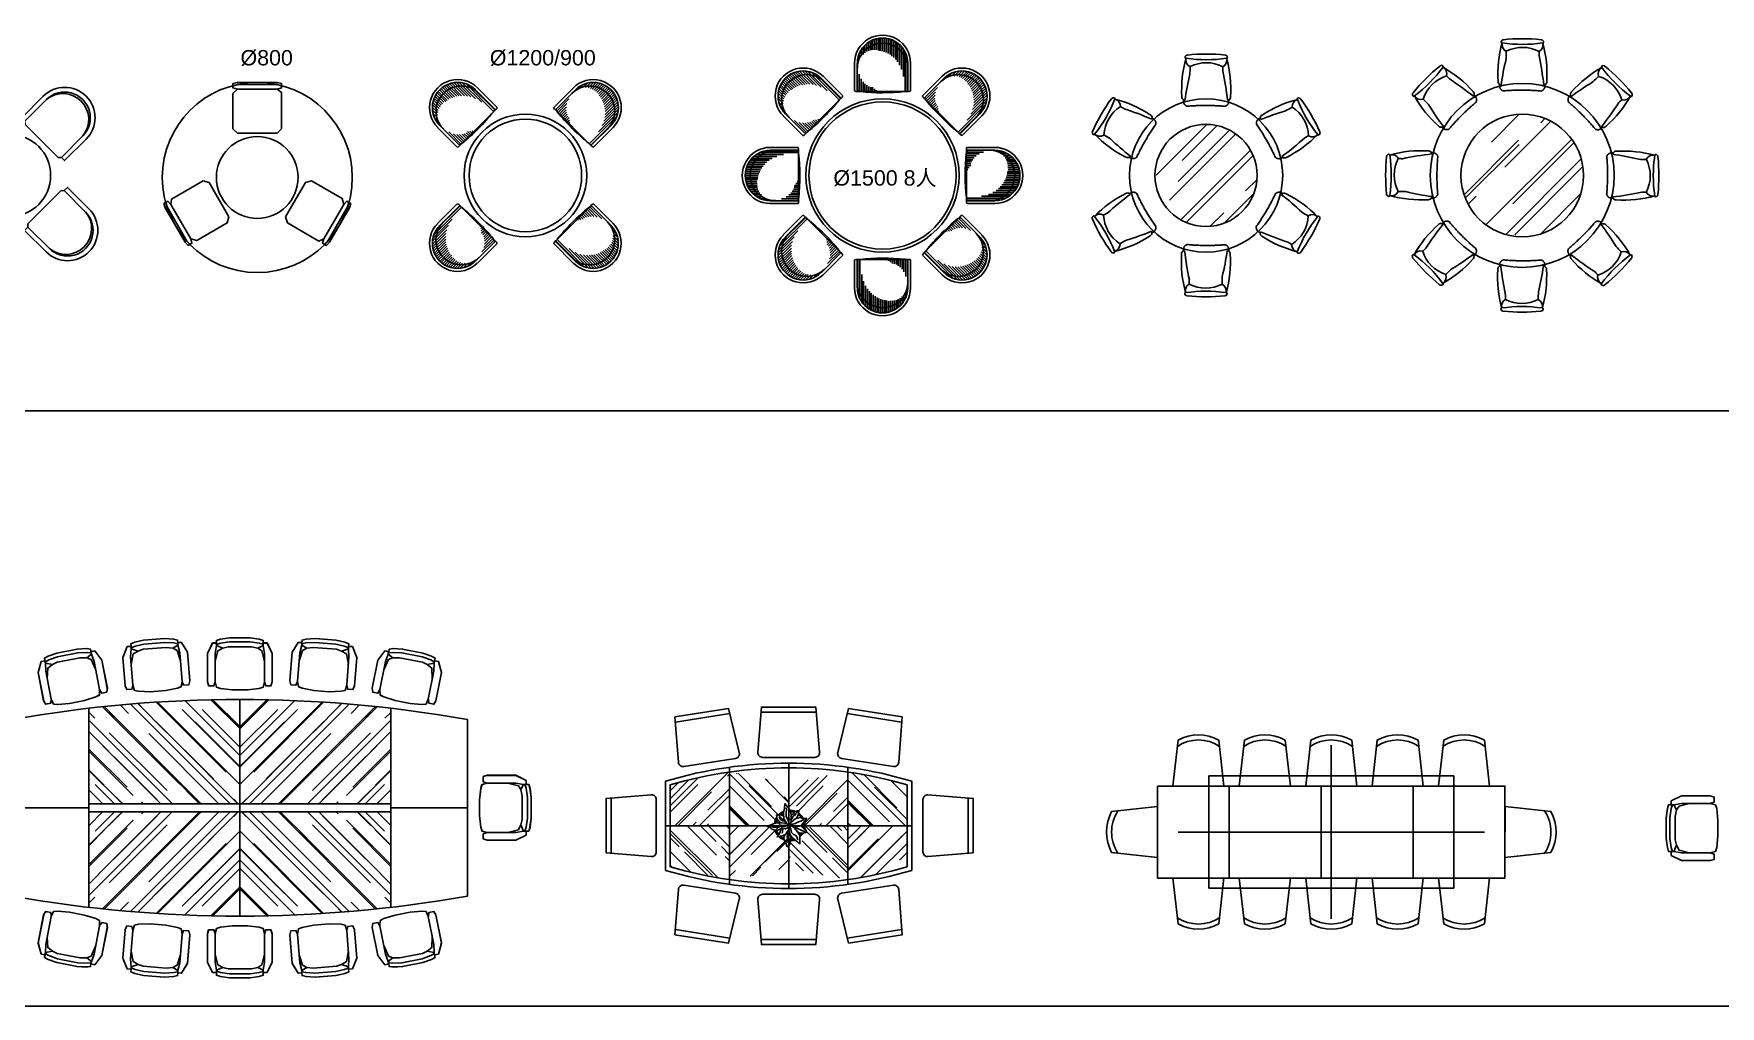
# Model space of a CAD drawing. Header units: millimetres. Extents: x 14385 to 129787, y 107826 to 186798.
# Drawn here: x 26663 to 43170, y 165831 to 175345 of the extents above; entities that cross this region are included whole.
import ezdxf

# ---------------------------------------------------------------- set-up
doc = ezdxf.new("R2010")
doc.units = ezdxf.units.MM
doc.header["$LTSCALE"] = 1000
doc.set_wipeout_variables(frame=1)
for name, pattern in [('DASHED', [0.75, 0.5, -0.25]), ('DASHED2', [0.375, 0.25, -0.125]), ('M-HIDDEN', [1.875, 1.25, -0.625])]:
    doc.linetypes.add(name, pattern=pattern)
for name, color, linetype in [('FF-FURN', 51, 'Continuous'), ('TEXT', 50, 'Continuous'), ('wipess', 8, 'Continuous')]:
    doc.layers.add(name, color=color, linetype=linetype)
doc.styles.add('ar', font='arial.ttf')

# ---------------------------------------------------------------- blocks, each defined once
blk = doc.blocks.new('FL6')
at = {"layer": 'FF-FURN', "color": 96, "linetype": 'ByBlock'}
for p, q in [((-43, 150), (-33, 179)), ((-33, 179), (-13, 194)), ((-17, 157), (-6, 181)), ((-13, 194), (-8, 212)), ((-8, 212), (-8, 229)), ((-8, 229), (1, 211)), ((1, 211), (15, 172)), ((15, 172), (29, 133)), ((-199, 33), (-204, 33)), ((-204, 33), (-198, 15)), ((-175, 37), (-199, 33)), ((-198, 15), (-178, 3)), ((-178, 3), (-149, -2)), ((-159, 42), (-175, 37)), ((-167, 20), (-130, 26)), ((-144, 55), (-159, 42)), ((-125, 62), (-144, 55)), ((-130, 26), (-110, 29)), ((-102, 58), (-125, 62)), ((-110, 29), (-79, 21)), ((-103, 104), (-107, 128)), ((-107, 128), (-89, 109)), ((-98, 78), (-103, 104)), ((-86, 49), (-102, 58)), ((-85, 45), (-98, 78)), ((-67, 5), (-95, -4)), ((-89, 109), (-60, 98)), ((-56, 26), (-85, 45)), ((-79, 21), (-54, 6)), ((-60, 73), (-73, 78)), ((-19, 12), (-67, 5)), ((-60, 98), (-30, 91)), ((-39, 73), (-60, 73)), ((-30, 10), (-56, 26)), ((-38, 114), (-43, 150)), ((-27, 65), (-39, 73)), ((-30, 88), (-38, 114)), ((-1, 5), (-34, -7)), ((-31, 44), (-27, 65)), ((-19, 22), (-31, 44)), ((-30, 91), (-9, 75)), ((-1, 8), (-19, 22)), ((1, 6), (-19, 12)), ((-13, 118), (-17, 157)), ((-11, 104), (-13, 118)), ((3, 88), (-11, 104)), ((-9, 75), (-8, 51)), ((-8, 51), (0, 34)), ((-4, 2), (24, 33)), ((27, -7), (-4, 2)), ((-1, 3), (53, 20)), ((3, 9), (-1, 8)), ((3, -5), (-1, 5)), ((0, 34), (3, 9)), ((5, 55), (3, 88)), ((4, 12), (5, 55)), ((27, 56), (20, 29)), ((24, 33), (69, 60)), ((29, 80), (27, 56)), ((29, 133), (29, 106)), ((29, 106), (29, 80)), ((30, 89), (42, 108)), ((48, 72), (41, 43)), ((42, 108), (68, 128)), ((60, 92), (48, 72)), ((53, 20), (96, 37)), ((77, 102), (60, 92)), ((68, 128), (89, 130)), ((69, 60), (128, 65)), ((86, 110), (77, 102)), ((89, 130), (107, 133)), ((105, 84), (93, 61)), ((96, 37), (126, 39)), ((106, 103), (105, 84)), ((107, 133), (106, 103)), ((126, 39), (159, 34)), ((128, 65), (174, 55)), ((165, 9), (131, -6)), ((159, 34), (175, 38)), ((186, 26), (165, 9)), ((174, 55), (217, 50)), ((217, 50), (186, 26)), ((-159, -76), (-180, -94)), ((-180, -94), (-155, -94)), ((-134, -42), (-159, -76)), ((-155, -94), (-95, -94)), ((-149, -2), (-118, -6)), ((-114, -68), (-138, -76)), ((-117, -24), (-134, -42)), ((-118, -6), (-105, -8)), ((-95, -4), (-117, -24)), ((-104, -64), (-114, -68)), ((-93, -52), (-104, -64)), ((-95, -94), (-62, -75)), ((-86, -33), (-93, -52)), ((-65, -14), (-86, -33)), ((-71, -95), (-72, -118)), ((-72, -118), (-68, -137)), ((-56, -67), (-71, -95)), ((-68, -137), (-65, -161)), ((-34, -7), (-65, -14)), ((-65, -161), (-42, -153)), ((-62, -75), (-39, -55)), ((-58, -144), (-40, -103)), ((-42, -153), (-29, -147)), ((-40, -103), (-34, -87)), ((-39, -55), (-14, -38)), ((-34, -87), (-10, -40)), ((-29, -147), (-3, -126)), ((-14, -38), (3, -5)), ((-9, -33), (-10, -62)), ((-10, -62), (-4, -89)), ((-4, -89), (4, -109)), ((-3, -126), (3, -109)), ((0, -3), (17, -28)), ((4, -109), (24, -124)), ((17, -28), (23, -50)), ((23, -50), (38, -81)), ((24, -124), (49, -145)), ((58, -12), (27, -7)), ((35, -11), (29, -9)), ((48, -29), (35, -11)), ((38, -81), (44, -105)), ((44, -105), (66, -138)), ((66, -42), (48, -29)), ((49, -145), (74, -164)), ((99, -11), (58, -12)), ((66, -15), (87, -27)), ((76, -70), (66, -42)), ((72, -56), (85, -68)), ((73, -129), (80, -101)), ((74, -164), (73, -129)), ((80, -101), (76, -70)), ((85, -68), (113, -82)), ((87, -27), (102, -40)), ((131, -6), (99, -11)), ((121, -33), (100, -12)), ((102, -40), (113, -61)), ((113, -82), (150, -86)), ((141, -49), (121, -33)), ((146, -73), (141, -49)), ((150, -86), (146, -73))]:
    blk.add_line(p, q, dxfattribs=at)
for radius, start, end in [(150, 134.8021, 159.1804), (138, 138.4756, 155.3347), (150, 107.123, 130.9816), (138, 107.9864, 130.5771), (150, 56.9563, 82.295), (138, 62.6899, 79.5345), (138, 26.2761, 41.1349), (150, 22.9768, 45.8473), (150, 338.5862, 359.7442), (150, 182.503, 200.4563), (138, 183.2699, 197.4002), (150, 220.6606, 241.3393), (138, 225.0835, 237.5023), (150, 259.7038, 286.1281), (138, 264.1886, 282.4028), (150, 298.3455, 324.4541), (138, 303.3868, 322.0756), (138, 340.6559, 357.5058)]:
    blk.add_arc((2, 4), radius, start, end, dxfattribs=at)
blk = doc.blocks.new('A$C3EAF4C28')
h = blk.add_hatch()
h.set_pattern_fill('AR-RROOF', color=250, scale=220, angle=-45, style=0)
h.set_pattern_definition([(225.00896, (-29900.3, -230663.01), (-497.77399, -186.754), [3300, -440, 1100, -220]), (225.00896, (-30184.95, -230792.18), (-51.3926, 362.4549), [660, -72.6, 1320, -165]), (225.008956, (-30110.31, -230608.6), (-913.04754, -704.84534), [1760, -308, 880, -220])])
h.paths.add_polyline_path([(-962, 1784, -0.036142), (-836, 2364), (-436, 2364), (-436, 1784)])
h = blk.add_hatch()
h.set_pattern_fill('AR-RROOF', color=250, scale=220, angle=-45, style=0)
h.set_pattern_definition([(315, (29064.4, -230658.4), (497.80317, -186.6762), [3300, -440, 1100, -220]), (315, (29349.08, -230787.52), (51.33595, 362.46294), [660, -72.6, 1320, -165]), (315, (29274.41, -230603.96), (913.1577, -704.70262), [1760, -308, 880, -220])])
h.paths.add_polyline_path([(90, 1784, 0.036142), (-36, 2364), (-436, 2364), (-436, 1784)])
h = blk.add_hatch()
h.set_pattern_fill('AR-RROOF', color=250, scale=220, angle=-45, style=0)
h.set_pattern_definition([(135.03821, (-30091.62, 234206.84), (-497.92755, 186.34419), [3300, -440, 1100, -220]), (135.03821, (-30376.4, 234335.77), (-51.09423, -362.4971), [660, -72.6, 1320, -165]), (135.03821, (-30301.6, 234152.26), (-913.62743, 704.09352), [1760, -308, 880, -220])])
h.paths.add_polyline_path([(-962, 1784, 0.036142), (-836, 1204), (-436, 1205), (-436, 1784)])
h = blk.add_hatch()
h.set_pattern_fill('AR-RROOF', color=250, scale=220, angle=-45, style=0)
h.set_pattern_definition([(44.97075, (29183.07, 234211.48), (497.89842, 186.42201), [3300, -440, 1100, -220]), (44.97075, (29467.8, 234340.45), (51.1509, -362.4891), [660, -72.6, 1320, -165]), (44.97075, (29393.05, 234156.92), (913.51736, 704.23632), [1760, -308, 880, -220])])
h.paths.add_polyline_path([(90, 1784, -0.036142), (-36, 1204), (-436, 1205), (-436, 1784)])
h = blk.add_hatch()
h.set_pattern_fill('AR-RROOF', color=250, scale=220, angle=-45, style=0)
h.set_pattern_definition([(225.03246, (-29804.23, -231834.45), (-497.69735, -186.95814), [3300, -440, 1100, -220]), (225.03246, (-30088.84, -231963.73), (-51.54126, 362.4338), [660, -72.6, 1320, -165]), (225.032456, (-30014.28, -231780.12), (-912.75837, -705.21977), [1760, -308, 880, -220])])
h.paths.add_polyline_path([(-961, 624, -0.036142), (-836, 1204), (-436, 1204), (-435, 625)])
h = blk.add_hatch()
h.set_pattern_fill('AR-RROOF', color=250, scale=220, angle=-45, style=0)
h.set_pattern_definition([(315.09992, (29470.41, -231765.98), (498.12795, -185.8078), [3300, -440, 1100, -220]), (315.09992, (29755.32, -231894.6), (50.7038, 362.5519), [660, -72.6, 1320, -165]), (315.099916, (29680.33, -231711.16), (914.38521, -703.10913), [1760, -308, 880, -220])])
h.paths.add_polyline_path([(91, 625, 0.036142), (-36, 1205), (-436, 1204), (-435, 625)])
h = blk.add_hatch()
h.set_pattern_fill('AR-RROOF', color=250, scale=220, angle=-45, style=0)
h.set_pattern_definition([(135.06171, (-30186.23, 233035.3), (-498.00394, 186.13995), [3300, -440, 1100, -220]), (135.06171, (-30471.05, 233164.1), (-50.94555, -362.518), [660, -72.6, 1320, -165]), (135.06171, (-30396.18, 232980.62), (-913.916135, 703.718735), [1760, -308, 880, -220])])
h.paths.add_polyline_path([(-961, 624, 0.036142), (-835, 45), (-435, 45), (-435, 625)])
h = blk.add_hatch()
h.set_pattern_fill('AR-RROOF', color=250, scale=220, angle=-45, style=0)
h.set_pattern_definition([(45.07066, (28778.42, 233103.4), (497.57257, 187.29), [3300, -440, 1100, -220]), (45.07066, (29062.94, 233232.88), (51.78294, -362.39935), [660, -72.6, 1320, -165]), (45.07066, (28988.5, 233049.22), (912.28789, 705.82829), [1760, -308, 880, -220])])
h.paths.add_polyline_path([(91, 625, -0.036142), (-35, 46), (-435, 45), (-435, 625)])
for p, q in [((-168, 2960), (-706, 2960)), ((-1534, 1778), (-1451, 2310)), ((662, 1778), (579, 2310)), ((-1548, 1474), (-1548, 936)), ((676, 1474), (676, 936)), ((-1534, 629), (-1451, 97)), ((662, 629), (579, 97)), ((-168, -533), (-706, -533))]:
    blk.add_line(p, q)
at = {"color": 53}
for p, q in [((-436, 1577), (-436, 2409)), ((137, 1784), (-1009, 1784)), ((-436, -1), (-436, 1577)), ((177, 1205), (-1049, 1205)), ((137, 626), (-1008, 624))]:
    blk.add_line(p, q, dxfattribs=at)
for points in [[(-739, 2568), (-704, 3011), (-172, 3011), (-135, 2568, -0.438933), (-181, 2519), (-693, 2519, -0.438014)], [(-1058, 2282), (-1501, 2316), (-1583, 1791), (-1152, 1685, 0.438933), (-1096, 1723), (-1017, 2229, 0.438014)], [(-872, 2409, 0.147037), (-872, -1), (0, 0, 0.14697), (0, 2409)], [(186, 2282), (629, 2316), (711, 1791), (280, 1685, -0.438933), (224, 1723), (145, 2229, -0.438014)], [(-1156, 903), (-1598, 937), (-1598, 1469), (-1156, 1507, -0.438933), (-1106, 1461), (-1106, 949, -0.438014)], [(284, 903), (726, 937), (726, 1469), (284, 1507, 0.438933), (234, 1461), (234, 949, 0.438014)], [(-1058, 125), (-1501, 91), (-1583, 616), (-1152, 721, -0.438933), (-1096, 684), (-1017, 178, -0.438014)], [(186, 125), (629, 91), (711, 616), (280, 721, 0.438933), (224, 684), (145, 178, 0.438014)], [(-739, -141), (-704, -583), (-172, -583), (-135, -141, 0.438933), (-181, -91), (-693, -91, 0.438014)]]:
    blk.add_lwpolyline(points, format="xyb", close=True)
blk.add_lwpolyline([(-836, 2364, 0.14402), (-836, 44), (-36, 46, 0.143958), (-36, 2364)], format="xyb", close=True, dxfattribs=at)
at = {"rotation": 180}
blk.add_blockref('FL6', (-436, 1218), dxfattribs=at)
blk = doc.blocks.new('B')
blk.add_wipeout([(-195, 274), (-238, 263), (-238, 220), (-195, 209), (-238, 166), (-238, -179), (-195, -223), (194, -223), (237, -179), (237, 177), (194, 209), (237, 220), (237, 263), (194, 274)]).dxf.layer = 'wipess'
at = {"color": 54, "linetype": 'ByBlock'}
for p, q in [((-195, 253), (-238, 242)), ((194, 253), (-195, 253)), ((-195, 209), (194, 209)), ((237, 242), (194, 253))]:
    blk.add_line(p, q, dxfattribs=at)
at = {"linetype": 'ByBlock'}
blk.add_lwpolyline([(194, 209), (237, 220), (237, 263), (194, 274), (-195, 274), (-238, 263), (-238, 220), (-195, 209), (-238, 166), (-238, -179), (-195, -223), (194, -223), (237, -179), (237, 177)], close=True, dxfattribs=at)
blk = doc.blocks.new('F-31')
at = {"color": 0, "linetype": 'Continuous', "rotation": 313.6973400338234}
blk.add_blockref('B', (474, 453), dxfattribs=at)
at = {"color": 0, "linetype": 'Continuous'}
blk.add_circle((0, 0), 400, dxfattribs=at)
for p, rotation in [((-629, 184), 73.69734003382341), ((155, -637), 193.6973400338234)]:
    blk.add_blockref('B', p, dxfattribs=dict(at, rotation=rotation))
blk = doc.blocks.new('A$C4A8B782B')
blk.add_wipeout([(222, -1016), (222, -1040), (234, -1053), (237, -1068), (238, -1091), (239, -1130), (238, -1194), (235, -1232), (231, -1277), (223, -1328), (217, -1360), (209, -1396), (207, -1406), (204, -1417), (201, -1428), (198, -1438), (197, -1442), (196, -1447), (197, -1447), (199, -1447), (202, -1448), (203, -1449), (204, -1450), (206, -1453), (206, -1454), (206, -1457), (204, -1462), (202, -1467), (201, -1469), (198, -1471), (195, -1474), (192, -1476), (189, -1477), (186, -1478), (176, -1479), (126, -1483), (56, -1487), (11, -1487), (-19, -1487), (-83, -1486), (-150, -1481), (-177, -1479), (-191, -1477), (-198, -1474), (-202, -1470), (-206, -1465), (-208, -1461), (-209, -1455), (-208, -1452), (-207, -1450), (-206, -1448), (-204, -1448), (-202, -1447), (-201, -1447), (-200, -1447), (-206, -1423), (-212, -1398), (-218, -1375), (-226, -1335), (-231, -1300), (-235, -1273), (-238, -1242), (-240, -1214), (-242, -1160), (-243, -1129), (-242, -1101), (-241, -1081), (-240, -1061), (-233, -1047), (-226, -1041), (-222, -1038), (-221, -1017), (-219, -1008), (-215, -999), (-201, -984), (-187, -976), (-148, -980), (-103, -982), (-56, -984), (-16, -985), (60, -984), (108, -983), (135, -981), (167, -979), (187, -977), (196, -982), (206, -989), (213, -997), (217, -1005), (217, -1005)])
blk.add_lwpolyline([(222, -1016), (222, -1040, -0.272197), (237, -1070, -0.084996), (196, -1447, -0.358062), (206, -1453), (206, -1453), (206, -1454, -0.383738), (183, -1478, -0.050605), (-186, -1478, -0.392463), (-209, -1453, -0.389694), (-200, -1447, -0.084991), (-240, -1070, -0.302708), (-222, -1038), (-221, -1017)], format="xyb")
at = {"color": 55}
blk.add_lwpolyline([(-222, -1038, -0.092226), (-211, -1035)], format="xyb", dxfattribs=at)
at = {"color": 59, "linetype": 'DASHED2', "ltscale": 100}
for centre, radius, start, end in [((-168, -1027), 54.1, 110.1038, 169.042), ((7, 1104), 2089, 264.6686, 274.9397), ((168, -1028), 54.1, 12.035, 69.5046)]:
    blk.add_arc(centre, radius, start, end, dxfattribs=at)
at = {"color": 55}
for centre, radius, start, end in [((3007, -656), 3240, 186.7254, 191.8588), ((-2372, -673), 2604, 346.2898, 352.0138), ((204, -1068), 32.9, 56.7052, 85.2625), ((1856, -1350), 1699, 177.9785, 180.4743), ((1856, -1350), 1699, 177.9785, 180.4743), ((-131, -1426), 71.8, 118.3681, 196.5728), ((-2, -2773), 1341, 81.5139, 98.4888), ((-741, -1326), 577, 356.3459, 0.4979), ((-741, -1326), 577, 356.3459, 0.4979), ((-3, -1053), 350, 242.3858, 297.1664), ((124, -1430), 74.3, 346.5778, 63.3863)]:
    blk.add_arc(centre, radius, start, end, dxfattribs=at)
blk = doc.blocks.new('F-20')
at = {"color": 0, "linetype": 'Continuous'}
for p, rotation in [((0, -150), 180), ((106, -106), 225.000000000398), ((-106, -106), 134.999999999602), ((150, 0), 270), ((-150, 0), 90), ((106, 106), 314.9999999996019), ((-106, 106), 45.00000000039797)]:
    blk.add_blockref('A$C4A8B782B', p, dxfattribs=dict(at, rotation=rotation))
blk.add_blockref('A$C4A8B782B', (0, 150), dxfattribs=at)
blk = doc.blocks.new('F-19')
at = {"color": 0, "linetype": 'Continuous'}
for p, rotation in [((0, -300), 180), ((260, -150), 239.9999999939799), ((-260, -150), 120.0000000060197), ((260, 150), 300.0000000060201), ((-260, 150), 59.99999999398027)]:
    blk.add_blockref('A$C4A8B782B', p, dxfattribs=dict(at, rotation=rotation))
blk.add_blockref('A$C4A8B782B', (0, 300), dxfattribs=at)
blk = doc.blocks.new('shafaA')
at = {"linetype": 'Continuous'}
blk.add_lwpolyline([(181, -217), (271, 227), (-227, 271), (-217, -181, 0.25)], format="xyb", close=True, dxfattribs=at)
blk.add_arc((16, 174), 375, 231.354, 298.3323, dxfattribs=at)
blk = doc.blocks.new('会议桌')
at = {"color": 30, "linetype": 'DASHED', "ltscale": 100}
for p, q in [((0, -1500), (0, 1500)), ((-850, 0), (850, 0))]:
    blk.add_line(p, q, dxfattribs=at)
at = {"linetype": 'M-HIDDEN'}
for p, q in [((450, 800), (-450, 800)), ((450, -100), (-450, -100)), ((450, -1000), (-450, -1000))]:
    blk.add_line(p, q, dxfattribs=at)
at = {"linetype": 'Continuous'}
blk.add_lwpolyline([(-450, -1700), (-450, 1700), (450, 1700), (450, -1700), (-450, -1700)], dxfattribs=at)
at = {"color": 30, "linetype": 'DASHED', "ltscale": 100}
blk.add_lwpolyline([(550, 1200), (550, -1200), (-550, -1200), (-550, 1200)], close=True, dxfattribs=at)
at = {"linetype": 'Continuous'}
for p, xscale, rotation in [((0, 1950), -1, 174.8431729408923), ((-700, 1300), -0.9999999999999999, 264.8431729406941), ((-700, 650), -0.9999999999999999, 264.8431729406941), ((-700, 0), -0.9999999999999999, 264.8431729406941), ((-700, -650), -0.9999999999999999, 264.8431729406941), ((-700, -1300), -0.9999999999999999, 264.8431729406941)]:
    blk.add_blockref('shafaA', p, dxfattribs=dict(at, xscale=xscale, rotation=rotation))
for p, rotation in [((700, 1300), 95.1568270593059), ((700, 650), 95.1568270593059), ((700, 0), 95.1568270593059), ((700, -650), 95.1568270593059), ((700, -1300), 95.1568270593059), ((0, -1950), 5.156827059107719)]:
    blk.add_blockref('shafaA', p, dxfattribs=dict(at, rotation=rotation))
blk = doc.blocks.new('做成ACAD TuKuai0295')
at = {"linetype": 'Continuous'}
blk.add_lwpolyline([(-251, 595), (-228, 617), (229, 617), (252, 594), (297, 594), (297, 297, -1), (-297, 297), (-297, 595), (-251, 595)], format="xyb", dxfattribs=at)
at = {"color": 55, "linetype": 'Continuous'}
blk.add_lwpolyline([(-251, 595), (-251, 297, 1), (251, 297), (252, 594)], format="xyb", dxfattribs=at)
at = {"color": 59, "linetype": 'Continuous'}
blk.add_arc((0, 321), 253, 185.4251, 354.5078, dxfattribs=at)
blk = doc.blocks.new('做成ACAD TuKuai0177')
at = {"linetype": 'Continuous'}
blk.add_circle((0, 0), 400, dxfattribs=at)
for p, xscale, rotation in [((-775, 747), -0.9999999999999998, 225), ((747, 775), -1, 134.9999999999999), ((-747, -775), -1, 315), ((775, -747), -1, 44.99999999999992)]:
    blk.add_blockref('做成ACAD TuKuai0295', p, dxfattribs=dict(at, xscale=xscale, rotation=rotation))
blk = doc.blocks.new('YZ')
blk.add_wipeout([(267, -51), (318, -152), (318, -432), (305, -470), (254, -470), (241, -432), (229, -483), (191, -495), (76, -508), (-76, -508), (-190, -495), (-229, -483), (-241, -432), (-254, -470), (-305, -470), (-317, -432), (-317, -152), (-267, -51), (-229, -51), (-229, -25), (-190, -13), (-102, 0), (102, 0), (191, -13), (229, -25), (229, -51)])
at = {"linetype": 'ByBlock'}
blk.add_lwpolyline([(318, -152), (318, -432), (305, -470), (254, -470), (241, -432), (229, -483), (191, -495), (76, -508), (-76, -508), (-190, -495), (-229, -483), (-241, -432), (-254, -470), (-305, -470), (-317, -432), (-317, -152), (-267, -51), (-229, -51), (-229, -25), (-190, -13), (-102, 0), (102, 0), (191, -13), (229, -25), (229, -51), (267, -51)], close=True, dxfattribs=at)
at = {"color": 57, "linetype": 'ByBlock', "elevation": 0}
for points in [[(241, -432), (241, -152), (229, -76), (178, -102), (114, -89), (-114, -89), (-165, -102), (-229, -76), (-241, -152), (-241, -432)], [(-241, -229), (-216, -127), (-165, -102)], [(-229, -64), (-190, -51), (-102, -38), (102, -38), (191, -51), (229, -63)], [(241, -229), (216, -127), (178, -102)]]:
    blk.add_lwpolyline(points, dxfattribs=at)
at = {"linetype": 'ByBlock', "elevation": 0}
for points in [[(-229, -76), (-229, -51)], [(229, -51), (229, -76)]]:
    blk.add_lwpolyline(points, dxfattribs=at)
blk = doc.blocks.new('CH550AR')
at = {"color": 250, "linetype": 'Continuous'}
for p, q in [((-135, 410), (-135, 496)), ((-116, 415), (-116, 507)), ((-97, 418), (-97, 516)), ((-78, 418), (-78, 524)), ((-59, 421), (-59, 529)), ((-40, 413), (-40, 533)), ((-22, 411), (-22, 535)), ((-3, 407), (-3, 536)), ((16, 401), (16, 536)), ((35, 393), (35, 534)), ((54, 384), (54, 530)), ((73, 373), (73, 525)), ((91, 359), (91, 519)), ((110, 343), (110, 510)), ((129, 324), (129, 500)), ((-229, 332), (-229, 382)), ((-210, 369), (-210, 419)), ((-191, 375), (-191, 446)), ((-172, 391), (-172, 466)), ((-153, 402), (-153, 483)), ((148, 301), (148, 487)), ((167, 270), (167, 471)), ((186, 226), (186, 452)), ((204, 159), (204, 427)), ((223, 17), (223, 394)), ((-229, 17), (-229, 180)), ((-210, 17), (-210, 135)), ((-191, 17), (-191, 108)), ((-172, 17), (-172, 88)), ((-153, 17), (-153, 74)), ((-135, 17), (-135, 62)), ((-116, 17), (-116, 54)), ((-97, 17), (-97, 53)), ((-78, 17), (-78, 39)), ((-59, 17), (-59, 26))]:
    blk.add_line(p, q, dxfattribs=at)
at = {"color": 8, "linetype": 'Continuous'}
blk.add_line((242, 17), (242, 336), dxfattribs=at)
at = {"linetype": 'Continuous'}
for p, q in [((-275, 17), (-275, 289)), ((-247, 21), (-247, 289)), ((-247, 239), (-247, 239)), ((247, 289), (247, 11)), ((-247, 12), (242, 12))]:
    blk.add_line(p, q, dxfattribs=at)
blk.add_lwpolyline([(275, 289), (275, 17)], dxfattribs=at)
for centre, major_axis, ratio, start_param, end_param in [((0, 289), (194, 194), 1, 5.497787, 8.63938), ((0, 289), (174, 174), 1, 5.497787, 8.63938), ((-254, 51), (-28.2, 28.2), 1, 1.80529, 2.542255), ((-213, 70), (41.9, 41.9), 1, 3.328374, 3.82607), ((230, -82), (-67.4, 67.4), 1, -0.964618, -0.676702), ((255, 49), (-42.8, -11.1), 0.837458, 1.1554, 1.818557)]:
    blk.add_ellipse(centre, major_axis=major_axis, ratio=ratio, start_param=start_param, end_param=end_param, dxfattribs=at)
at = {"color": 53, "linetype": 'Continuous'}
blk.add_ellipse((0, 239), major_axis=(174, 174), ratio=1, start_param=5.497787, end_param=8.63938, dxfattribs=at)
at = {"color": 8, "linetype": 'Continuous'}
blk.add_ellipse((-8, 2097), major_axis=(1483, 1483), ratio=1, start_param=3.82607, end_param=4.035687, dxfattribs=at)

msp = doc.modelspace()

# ---------------------------------------------------------------- hatches: boundary and pattern name
at = {"layer": 'FF-FURN', "linetype": 'ByBlock'}
h = msp.add_hatch(dxfattribs=at)
h.set_pattern_fill('AR-RROOF', color=250, scale=200, angle=315, style=0)
h.set_pattern_definition([(135, (15413.53, 192862.46), (-452.5483, 169.7056), [3000, -400, 1000, -200]), (135, (15154.73, 192979.84), (-46.669, -329.5118), [600, -66, 1200, -150]), (135, (15222.61, 192812.97), (-830.14336, 640.63874), [1600, -280, 800, -200])])
h.paths.add_polyline_path([(28679.9, 167811.9), (28679.9, 168831.5, 0.0289132), (27202.1, 168745.9), (27202.1, 167811.9)])
h = msp.add_hatch(dxfattribs=at)
h.set_pattern_fill('AR-RROOF', color=250, scale=200, angle=315, style=0)
h.set_pattern_definition([(45, (41946.33, 192862.46), (452.5483, 169.7056), [3000, -400, 1000, -200]), (45, (42205.13, 192979.84), (46.669, -329.5118), [600, -66, 1200, -150]), (45, (42137.25, 192812.97), (830.14336, 640.63874), [1600, -280, 800, -200])])
h.paths.add_polyline_path([(28679.9, 167811.9), (28679.9, 168831.5, -0.0289132), (30157.7, 168745.9), (30157.7, 167811.9)])
h = msp.add_hatch(dxfattribs=at)
h.set_pattern_fill('AR-RROOF', color=250, scale=200, angle=315, style=0)
h.set_pattern_definition([(225, (15413.53, 142681.42), (-452.5483, -169.7056), [3000, -400, 1000, -200]), (225, (15154.73, 142564.05), (-46.669, 329.5118), [600, -66, 1200, -150]), (225, (15222.61, 142730.92), (-830.14336, -640.63874), [1600, -280, 800, -200])])
h.paths.add_polyline_path([(28679.9, 167731.9), (28679.9, 166712.4, -0.0289132), (27202.1, 166797.9), (27202.1, 167731.9)])
h = msp.add_hatch(dxfattribs=at)
h.set_pattern_fill('AR-RROOF', color=250, scale=200, angle=315, style=0)
h.set_pattern_definition([(315, (41946.33, 142681.42), (452.5483, -169.7056), [3000, -400, 1000, -200]), (315, (42205.13, 142564.05), (46.669, 329.5118), [600, -66, 1200, -150]), (315, (42137.25, 142730.92), (830.14336, -640.63874), [1600, -280, 800, -200])])
h.paths.add_polyline_path([(28679.9, 167731.9), (28679.9, 166712.4, 0.0289132), (30157.7, 166797.9), (30157.7, 167731.9)])

# ---------------------------------------------------------------- linework, layer by layer
at = {"color": 1}
for p, q in [((18573.3, 171654.3), (80368.9, 171654.3)), ((80368.9, 165830.5), (18573.3, 165830.5))]:
    msp.add_line(p, q, dxfattribs=at)
at = {"layer": 'FF-FURN', "linetype": 'ByBlock'}
for p, q in [((27202.1, 168745.9), (27202.1, 166797.9)), ((28679.9, 168831.5), (28679.9, 166712.4)), ((30157.7, 168745.9), (30157.7, 166797.9)), ((27202.1, 167771.9), (26452.8, 167771.9)), ((30157.7, 167811.9), (27202.1, 167811.9)), ((30157.7, 167731.9), (27202.1, 167731.9)), ((30907, 167771.9), (30157.7, 167771.9))]:
    msp.add_line(p, q, dxfattribs=at)
msp.add_lwpolyline([(30907, 168636.4, 0.0875958), (26452.8, 168636.4), (26452.8, 166907.5, 0.0875958), (30907, 166907.5)], format="xyb", close=True, dxfattribs=at)
msp.add_lwpolyline([(42792.2, 167890.1), (43071.6, 167890.2), (43109.7, 167877.5), (43109.7, 167826.7), (43071.6, 167814), (43122.4, 167801.3), (43135.1, 167763.2), (43147.8, 167648.9), (43147.8, 167496.5), (43135.1, 167382.2), (43122.4, 167344.1), (43071.6, 167331.4), (43109.7, 167318.7), (43109.7, 167267.9), (43071.6, 167255.2), (42792.2, 167255.1), (42690.6, 167305.9), (42690.6, 167344), (42665.2, 167344), (42652.5, 167382.1), (42639.8, 167471), (42639.8, 167674.2), (42652.5, 167763.1), (42665.2, 167801.2), (42690.6, 167801.2), (42690.6, 167839.3)], close=True, dxfattribs=at)
at = {"layer": 'FF-FURN', "linetype": 'Continuous'}
for centre, radius in [((34970.7, 173958.3, -500), 750), ((31474.8, 173958.3), 600)]:
    msp.add_circle(centre, radius, dxfattribs=at)
at = {"layer": 'FF-FURN', "color": 57, "linetype": 'Continuous'}
for centre, radius in [((34970.7, 173958.3, -500), 720), ((31474.8, 173958.3), 550.9)]:
    msp.add_circle(centre, radius, dxfattribs=at)

# ---------------------------------------------------------------- block references
at = {"layer": 'FF-FURN', "color": 0, "linetype": 'Continuous'}
for p, rotation in [((34970.7, 174767.8, -500), 7.837378745989554e-08), ((34398.3, 174530.7, -500), 45.00000007837371), ((35543.2, 174530.7, -500), 315.0000000783738), ((34161.2, 173958.3, -500), 90.00000007837379), ((35780.3, 173958.3, -500), 270.0000000783737), ((34398.3, 173385.9, -500), 135.0000000783737), ((35543.2, 173385.9, -500), 225.0000000783737), ((34970.7, 173148.8, -500), 180.0000000783737)]:
    msp.add_blockref('CH550AR', p, dxfattribs=dict(at, rotation=rotation))
at = {"layer": 'FF-FURN', "linetype": 'Continuous'}
for name, p in [('F-19', (38137.3, 173958.3)), ('F-20', (41232, 173958.3)), ('做成ACAD TuKuai0177', (26428.6, 173958.3)), ('YZ', (28679.9, 169435.1))]:
    msp.add_blockref(name, p, dxfattribs=at)
for name, p, rotation in [('F-31', (28851, 173938.5), 46.3026599661744), ('CH550AR', (31015.2, 174417.9), 44.9598558056699), ('CH550AR', (31934.4, 174417.9), 314.959855806702), ('CH550AR', (31015.2, 173498.7), 134.9598558067019), ('CH550AR', (31934.4, 173498.7), 224.9598558056699), ('A$C3EAF4C28', (32847.6, 167159.7), 270)]:
    msp.add_blockref(name, p, dxfattribs=dict(at, rotation=rotation))
at = {"layer": 'FF-FURN', "color": 3, "linetype": 'Continuous', "rotation": 270}
msp.add_blockref('会议桌', (39362.7, 167535.1), dxfattribs=at)
at = {"layer": 'FF-FURN', "linetype": 'Continuous', "xscale": -1}
for p, rotation in [((31533, 167771.9), 270), ((28679.9, 166108.8), 180)]:
    msp.add_blockref('YZ', p, dxfattribs=dict(at, rotation=rotation))

# ---------------------------------------------------------------- texts
at = {"layer": 'TEXT', "linetype": 'Continuous', "style": 'ar'}
for s, p in [('%%C1200/900', (31126.9, 175035.1)), ('%%C1500 8人', (34489.9, 173859))]:
    msp.add_text(s, height=150, dxfattribs=at).set_placement(p)

# ---------------------------------------------------------------- next in the draw order: hatches: boundary and pattern name
at = {"layer": 'FF-FURN'}
h = msp.add_hatch(dxfattribs=at)
h.set_pattern_fill('AR-RROOF', color=58, scale=400, angle=45, style=0)
h.set_pattern_definition([(45, (-3942305.6, -2360478.46), (339.411255, 905.09668), [6000, -800, 2000, -400]), (45, (-3942070.85, -2359960.86), (-659.02352, 93.338095), [1200, -132, 2400, -300]), (45, (-3942404.6, -2360096.62), (1281.277488, 1660.286722), [3200, -560, 1600, -400])])
edge = h.paths.add_edge_path()
edge.add_arc((41232, 173958.3), 600, 0, 360)
h = msp.add_hatch(dxfattribs=at)
h.set_pattern_fill('AR-RROOF', color=59, scale=400, angle=45, style=0)
h.set_pattern_definition([(45, (-4053248.47, -2365372.58), (339.411255, 905.09668), [6000, -800, 2000, -400]), (45, (-4053013.7, -2364855), (-659.02352, 93.338095), [1200, -132, 2400, -300]), (45, (-4053347.46, -2364990.74), (1281.277488, 1660.286722), [3200, -560, 1600, -400])])
edge = h.paths.add_edge_path()
edge.add_arc((38137.3, 173958.3), 500, 0, 360)

# ---------------------------------------------------------------- next in the draw order: linework, layer by layer
msp.add_circle((28851, 173938.5), 929.8)
at = {"layer": 'FF-FURN', "linetype": 'ByBlock'}
for points in [[(28997.4, 169282.7), (28997.4, 169003.3), (28984.7, 168965.2), (28933.9, 168965.2), (28921.2, 169003.3), (28908.5, 168952.5), (28870.4, 168939.8), (28756.1, 168927.1), (28603.7, 168927.1), (28489.4, 168939.8), (28451.3, 168952.5), (28438.6, 169003.3), (28425.9, 168965.2), (28375.1, 168965.2), (28362.4, 169003.3), (28362.4, 169282.7), (28413.2, 169384.3), (28451.3, 169384.3), (28451.3, 169409.7), (28489.4, 169422.4), (28578.3, 169435.1), (28781.5, 169435.1), (28870.4, 169422.4), (28908.5, 169409.7), (28908.5, 169384.3), (28946.6, 169384.3)], [(31380.6, 168089.4), (31101.2, 168089.4), (31063.1, 168076.7), (31063.1, 168025.9), (31101.2, 168013.2), (31050.4, 168000.5), (31037.7, 167962.4), (31025, 167848.1), (31025, 167695.7), (31037.7, 167581.4), (31050.4, 167543.3), (31101.2, 167530.6), (31063.1, 167517.9), (31063.1, 167467.1), (31101.2, 167454.4), (31380.6, 167454.4), (31482.2, 167505.2), (31482.2, 167543.3), (31507.6, 167543.3), (31520.3, 167581.4), (31533, 167670.3), (31533, 167873.5), (31520.3, 167962.4), (31507.6, 168000.5), (31482.2, 168000.5), (31482.2, 168038.6)], [(28997.4, 166261.2), (28997.4, 166540.6), (28984.7, 166578.7), (28933.9, 166578.7), (28921.2, 166540.6), (28908.5, 166591.4), (28870.4, 166604.1), (28756.1, 166616.8), (28603.7, 166616.8), (28489.4, 166604.1), (28451.3, 166591.4), (28438.6, 166540.6), (28425.9, 166578.7), (28375.1, 166578.7), (28362.4, 166540.6), (28362.4, 166261.2), (28413.2, 166159.6), (28451.3, 166159.6), (28451.3, 166134.2), (28489.4, 166121.5), (28578.3, 166108.8), (28781.5, 166108.8), (28870.4, 166121.5), (28908.5, 166134.2), (28908.5, 166159.6), (28946.6, 166159.6)]]:
    msp.add_lwpolyline(points, close=True, dxfattribs=at)
at = {"layer": 'FF-FURN', "linetype": 'Continuous'}
for centre, radius in [((41232, 173958.3), 900), ((38137.3, 173958.3), 750)]:
    msp.add_circle(centre, radius, dxfattribs=at)
at = {"layer": 'FF-FURN', "color": 55, "linetype": 'Continuous'}
for centre, radius in [((41232, 173958.3), 600), ((38137.3, 173958.3), 500)]:
    msp.add_circle(centre, radius, dxfattribs=at)

# ---------------------------------------------------------------- next in the draw order: block references
at = {"layer": 'FF-FURN', "linetype": 'Continuous'}
for p, rotation in [((26987.9, 169305.1), 11.14804317922121), ((27839.9, 169420.3), 4.519228011850948), ((42639.8, 167572.6), 90), ((30371.9, 166238.8), 191.1480431792213), ((29520, 166123.6), 184.5192280118509)]:
    msp.add_blockref('YZ', p, dxfattribs=dict(at, rotation=rotation))
at = {"layer": 'FF-FURN', "linetype": 'Continuous', "xscale": -1}
for p, rotation in [((29520, 169420.3), 355.4807719881491), ((30371.9, 169305.1), 348.8519568207787), ((26987.9, 166238.8), 168.8519568207787), ((27839.9, 166123.6), 175.4807719881491)]:
    msp.add_blockref('YZ', p, dxfattribs=dict(at, rotation=rotation))

# ---------------------------------------------------------------- next in the draw order: texts
at = {"layer": 'TEXT', "linetype": 'Continuous', "style": 'ar'}
msp.add_text('%%C800', height=150, dxfattribs=at).set_placement((28686.8, 175035.1))

# ---------------------------------------------------------------- next in the draw order: linework, layer by layer
at = {"layer": 'FF-FURN', "linetype": 'ByBlock'}
for points in [[(28168.4, 169293.4), (28190.4, 169014.9), (28180.8, 168975.9), (28130.1, 168971.9), (28114.5, 169008.9), (28105.8, 168957.2), (28068.8, 168941.6), (27955.9, 168919.9), (27804, 168907.9), (27689, 168911.5), (27650, 168921.2), (27633.4, 168970.8), (27623.7, 168931.8), (27573.1, 168927.8), (27557.4, 168964.8), (27535.4, 169243.3), (27578, 169348.6), (27616, 169351.6), (27614, 169377), (27651, 169392.6), (27738.6, 169412.3), (27941.2, 169428.3), (28030.8, 169422.7), (28069.8, 169413), (28071.8, 169387.7), (28109.7, 169390.7)], [(29191.5, 169293.4), (29169.4, 169014.9), (29179.1, 168975.9), (29229.7, 168971.9), (29245.4, 169008.9), (29254, 168957.2), (29291, 168941.6), (29404, 168919.9), (29555.9, 168907.9), (29670.8, 168911.5), (29709.8, 168921.2), (29726.5, 168970.8), (29736.1, 168931.8), (29786.8, 168927.8), (29802.4, 168964.8), (29824.5, 169243.3), (29781.8, 169348.6), (29743.9, 169351.6), (29745.9, 169377), (29708.9, 169392.6), (29621.3, 169412.3), (29418.7, 169428.3), (29329.1, 169422.7), (29290.1, 169413), (29288.1, 169387.7), (29250.1, 169390.7)], [(27328.9, 169217), (27382.9, 168942.9), (27377.8, 168903.1), (27328, 168893.2), (27308.2, 168928.2), (27305.5, 168875.9), (27270.6, 168856), (27160.9, 168821.5), (27011.4, 168792), (26896.8, 168782.3), (26857, 168787.4), (26834.7, 168834.8), (26829.6, 168795), (26779.7, 168785.2), (26759.9, 168820.1), (26705.9, 169094.2), (26736.1, 169203.7), (26773.5, 169211.1), (26768.5, 169236), (26803.5, 169255.8), (26888.2, 169285.5), (27087.6, 169324.8), (27177.3, 169329.5), (27217.1, 169324.4), (27222, 169299.5), (27259.4, 169306.9)], [(30031, 169217), (29976.9, 168942.9), (29982, 168903.1), (30031.9, 168893.2), (30051.7, 168928.2), (30054.3, 168875.9), (30089.2, 168856), (30198.9, 168821.5), (30348.5, 168792), (30463.1, 168782.3), (30502.9, 168787.4), (30525.2, 168834.8), (30530.3, 168795), (30580.1, 168785.2), (30599.9, 168820.1), (30654, 169094.2), (30623.8, 169203.7), (30586.4, 169211.1), (30591.3, 169236), (30556.4, 169255.8), (30471.6, 169285.5), (30272.3, 169324.8), (30182.6, 169329.5), (30142.7, 169324.4), (30137.8, 169299.5), (30100.5, 169306.9)], [(27328.9, 166326.9), (27382.9, 166601), (27377.8, 166640.8), (27328, 166650.7), (27308.2, 166615.7), (27305.5, 166668), (27270.6, 166687.9), (27160.9, 166722.4), (27011.4, 166751.9), (26896.8, 166761.5), (26857, 166756.5), (26834.7, 166709.1), (26829.6, 166748.9), (26779.7, 166758.7), (26759.9, 166723.8), (26705.9, 166449.7), (26736.1, 166340.2), (26773.5, 166332.8), (26768.5, 166307.9), (26803.5, 166288.1), (26888.2, 166258.4), (27087.6, 166219.1), (27177.3, 166214.4), (27217.1, 166219.5), (27222, 166244.4), (27259.4, 166237)], [(30031, 166326.9), (29976.9, 166601), (29982, 166640.8), (30031.9, 166650.7), (30051.7, 166615.7), (30054.3, 166668), (30089.2, 166687.9), (30198.9, 166722.4), (30348.5, 166751.9), (30463.1, 166761.5), (30502.9, 166756.5), (30525.2, 166709.1), (30530.3, 166748.9), (30580.1, 166758.7), (30599.9, 166723.8), (30654, 166449.7), (30623.8, 166340.2), (30586.4, 166332.8), (30591.3, 166307.9), (30556.4, 166288.1), (30471.6, 166258.4), (30272.3, 166219.1), (30182.6, 166214.4), (30142.7, 166219.5), (30137.8, 166244.4), (30100.5, 166237)], [(28168.4, 166250.5), (28190.4, 166529), (28180.8, 166568), (28130.1, 166572), (28114.5, 166535), (28105.8, 166586.7), (28068.8, 166602.3), (27955.9, 166624), (27804, 166636), (27689, 166632.4), (27650, 166622.7), (27633.4, 166573.1), (27623.7, 166612), (27573.1, 166616.1), (27557.4, 166579.1), (27535.4, 166300.5), (27578, 166195.3), (27616, 166192.3), (27614, 166166.9), (27651, 166151.3), (27738.6, 166131.6), (27941.2, 166115.6), (28030.8, 166121.2), (28069.8, 166130.9), (28071.8, 166156.2), (28109.7, 166153.2)], [(29191.5, 166250.5), (29169.4, 166529), (29179.1, 166568), (29229.7, 166572), (29245.4, 166535), (29254, 166586.7), (29291, 166602.3), (29404, 166624), (29555.9, 166636), (29670.8, 166632.4), (29709.8, 166622.7), (29726.5, 166573.1), (29736.1, 166612), (29786.8, 166616.1), (29802.4, 166579.1), (29824.5, 166300.5), (29781.8, 166195.3), (29743.9, 166192.3), (29745.9, 166166.9), (29708.9, 166151.3), (29621.3, 166131.6), (29418.7, 166115.6), (29329.1, 166121.2), (29290.1, 166130.9), (29288.1, 166156.2), (29250.1, 166153.2)]]:
    msp.add_lwpolyline(points, close=True, dxfattribs=at)

doc.saveas('drawing.dxf')
